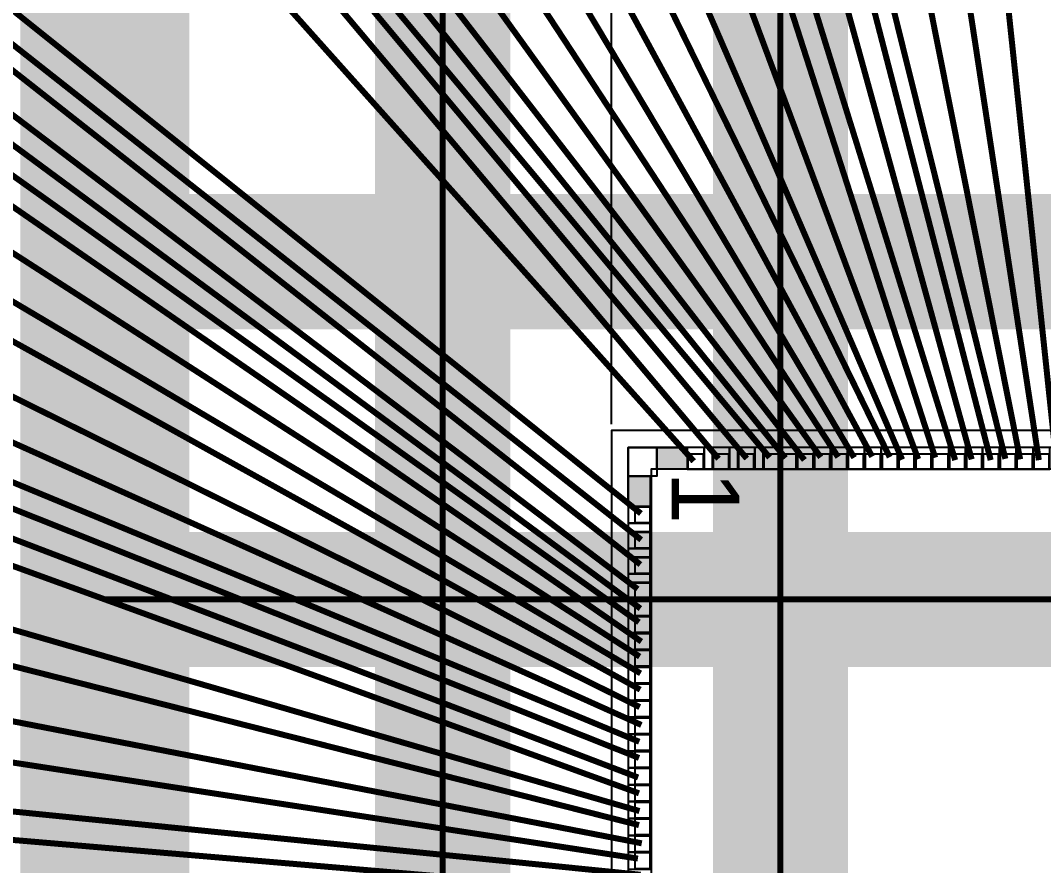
# Model space of a CAD drawing. Header units: inches. Extents: x 5.6 to 70.4, y 6.1 to 48.
# Drawn here: x 19.335 to 22.364, y 30.292 to 32.795 of the extents above; entities that cross this region are included whole.
import ezdxf

# ---------------------------------------------------------------- set-up
doc = ezdxf.new("R2010")
doc.units = ezdxf.units.IN
doc.header["$MEASUREMENT"] = 0
for name, color, linetype in [('01-Dim', 7, 'Continuous'), ('Cu1', 7, 'Continuous'), ('Filler', 250, 'Continuous'), ('Frame', 7, 'Continuous'), ('IOs', 250, 'Continuous'), ('Pad', 1, 'Continuous'), ('PhysicalPad', 6, 'Continuous'), ('Sbp1', 5, 'Continuous'), ('vdd', 250, 'Continuous'), ('vss', 250, 'Continuous')]:
    doc.layers.add(name, color=color, linetype=linetype)
doc.styles.get("Standard").update_dxf_attribs({"font": 'arial.ttf'})
doc.dimstyles.new('1X-Std-.1tol', dxfattribs={"dimscale": 2, "dimtxt": 0.18, "dimasz": 0.18, "dimexe": 0.12, "dimexo": 0.0625, "dimgap": 0.09, "dimtad": 0, "dimdec": 3, "dimzin": 1, "dimdsep": 46, "dimtxsty": 'Standard', "dimcen": 0.09, "dimadec": 0, "dimazin": 0, "dimtfac": 1, "dimtdec": 3, "dimtofl": 0, "dimtmove": 0, "dimatfit": 3, "dimfxl": 0.12, "dimtolj": 1, "dimtzin": 0, "dimarcsym": 0})

# ---------------------------------------------------------------- blocks, each defined once
blk = doc.blocks.new('ROUND_25')
at = {"const_width": 0.15}
blk.add_lwpolyline([(-0.075, 0, 1), (0.075, 0, 1)], format="xyb", close=True, dxfattribs=at)
blk = doc.blocks.new('ROUND_27')
at = {"const_width": 0.2}
blk.add_lwpolyline([(-0.1, 0, 1), (0.1, 0, 1)], format="xyb", close=True, dxfattribs=at)
blk = doc.blocks.new('*D25')
at = {"layer": '01-Dim', "color": 0, "linetype": 'Continuous', "lineweight": -2, "transparency": 16777216}
for p, q in [((16.2847, 28.9992), (16.2847, 44.2142)), ((28.8847, 28.9992), (28.8847, 44.2142)), ((16.6447, 43.9742), (20.7006, 43.9742)), ((28.5247, 43.9742), (24.4688, 43.9742))]:
    blk.add_line(p, q, dxfattribs=at)
at = {"layer": '01-Dim', "color": 0, "linetype": 'Continuous', "transparency": 16777216}
for points in [[(16.6447, 44.0342), (16.6447, 43.9142), (16.2847, 43.9742)], [(28.5247, 44.0342), (28.5247, 43.9142), (28.8847, 43.9742)]]:
    blk.add_solid(points, dxfattribs=at)
at = {"layer": 'Defpoints', "color": 0, "linetype": 'Continuous', "transparency": 16777216}
for p in [(28.8847, 43.9742), (16.2847, 28.8742), (28.8847, 28.8742)]:
    blk.add_point(p, dxfattribs=at)
at = {"layer": '01-Dim', "color": 0, "linetype": 'Continuous', "lineweight": -3, "transparency": 16777216, "insert": (22.5847, 43.9742), "char_height": 0.36, "attachment_point": 5}
blk.add_mtext('\\A1;12.600 [0.4961]', dxfattribs=at)
blk = doc.blocks.new('*D26')
at = {"layer": '01-Dim', "color": 0, "linetype": 'Continuous', "lineweight": -2, "transparency": 16777216}
for p, q in [((17.0847, 29.1992), (17.0847, 43.7142)), ((28.0847, 29.1992), (28.0847, 43.7142)), ((17.4447, 43.4742), (20.7006, 43.4742)), ((27.7247, 43.4742), (24.4688, 43.4742))]:
    blk.add_line(p, q, dxfattribs=at)
at = {"layer": '01-Dim', "color": 0, "linetype": 'Continuous', "transparency": 16777216}
for points in [[(17.4447, 43.5342), (17.4447, 43.4142), (17.0847, 43.4742)], [(27.7247, 43.5342), (27.7247, 43.4142), (28.0847, 43.4742)]]:
    blk.add_solid(points, dxfattribs=at)
at = {"layer": 'Defpoints', "color": 0, "linetype": 'Continuous', "transparency": 16777216}
for p in [(28.0847, 43.4742), (17.0847, 29.0742), (28.0847, 29.0742)]:
    blk.add_point(p, dxfattribs=at)
at = {"layer": '01-Dim', "color": 0, "linetype": 'Continuous', "lineweight": -3, "transparency": 16777216, "insert": (22.5847, 43.4742), "char_height": 0.36, "attachment_point": 5}
blk.add_mtext('\\A1;11.000 [0.4331]', dxfattribs=at)
blk = doc.blocks.new('*D27')
at = {"layer": '01-Dim', "color": 0, "linetype": 'Continuous', "lineweight": -2, "transparency": 16777216}
for p, q in [((17.8847, 29.2992), (17.8847, 43.2142)), ((27.2847, 29.2992), (27.2847, 43.2142)), ((18.2447, 42.9742), (20.8235, 42.9742)), ((26.9247, 42.9742), (24.3459, 42.9742))]:
    blk.add_line(p, q, dxfattribs=at)
at = {"layer": '01-Dim', "color": 0, "linetype": 'Continuous', "transparency": 16777216}
for points in [[(18.2447, 43.0342), (18.2447, 42.9142), (17.8847, 42.9742)], [(26.9247, 43.0342), (26.9247, 42.9142), (27.2847, 42.9742)]]:
    blk.add_solid(points, dxfattribs=at)
at = {"layer": 'Defpoints', "color": 0, "linetype": 'Continuous', "transparency": 16777216}
for p in [(27.2847, 42.9742), (17.8847, 29.1742), (27.2847, 29.1742)]:
    blk.add_point(p, dxfattribs=at)
at = {"layer": '01-Dim', "color": 0, "linetype": 'Continuous', "lineweight": -3, "transparency": 16777216, "insert": (22.5847, 42.9742), "char_height": 0.36, "attachment_point": 5}
blk.add_mtext('\\A1;9.400 [0.3701]', dxfattribs=at)
blk = doc.blocks.new('*D28')
at = {"layer": '01-Dim', "color": 0, "linetype": 'Continuous', "lineweight": -2, "transparency": 16777216}
for p, q in [((19.0347, 32.1492), (19.0347, 42.7142)), ((26.1347, 32.1492), (26.1347, 42.7142)), ((19.3947, 42.4742), (20.825, 42.4742)), ((25.7747, 42.4742), (24.3445, 42.4742))]:
    blk.add_line(p, q, dxfattribs=at)
at = {"layer": '01-Dim', "color": 0, "linetype": 'Continuous', "transparency": 16777216}
for points in [[(19.3947, 42.5342), (19.3947, 42.4142), (19.0347, 42.4742)], [(25.7747, 42.5342), (25.7747, 42.4142), (26.1347, 42.4742)]]:
    blk.add_solid(points, dxfattribs=at)
at = {"layer": 'Defpoints', "color": 0, "linetype": 'Continuous', "transparency": 16777216}
for p in [(26.1347, 42.4742), (19.0347, 32.0242), (26.1347, 32.0242)]:
    blk.add_point(p, dxfattribs=at)
at = {"layer": '01-Dim', "color": 0, "linetype": 'Continuous', "lineweight": -3, "transparency": 16777216, "insert": (22.5847, 42.4742), "char_height": 0.36, "attachment_point": 5}
blk.add_mtext('\\A1;7.100 [0.2795]', dxfattribs=at)
blk = doc.blocks.new('*D29')
at = {"layer": '01-Dim', "color": 0, "linetype": 'Continuous', "lineweight": -2, "transparency": 16777216}
for p, q in [((21.0847, 31.5992), (21.0847, 42.2142)), ((24.0847, 31.5992), (24.0847, 42.2142)), ((21.4447, 41.9742), (23.7247, 41.9742)), ((24.0847, 41.9742), (24.4447, 41.9742))]:
    blk.add_line(p, q, dxfattribs=at)
at = {"layer": '01-Dim', "color": 0, "linetype": 'Continuous', "transparency": 16777216}
for points in [[(21.4447, 42.0342), (21.4447, 41.9142), (21.0847, 41.9742)], [(23.7247, 42.0342), (23.7247, 41.9142), (24.0847, 41.9742)]]:
    blk.add_solid(points, dxfattribs=at)
at = {"layer": 'Defpoints', "color": 0, "linetype": 'Continuous', "transparency": 16777216}
for p in [(24.0847, 41.9742), (21.0847, 31.4742), (24.0847, 31.4742)]:
    blk.add_point(p, dxfattribs=at)
at = {"layer": '01-Dim', "color": 0, "linetype": 'Continuous', "lineweight": -3, "transparency": 16777216, "insert": (26.2058, 41.9742), "char_height": 0.36, "attachment_point": 5}
blk.add_mtext('\\A1;3.000 [0.1181]', dxfattribs=at)
blk = doc.blocks.new('CPG06402')
at = {"layer": 'Filler'}
h = blk.add_hatch(color=256, dxfattribs=at)
h.dxf.hatch_style = 1
h.paths.add_polyline_path([(19220.6, 19207.3), (19220.6, 19272.3), (19130.6, 19272.3), (19130.6, 19207.3)])
h = blk.add_hatch(color=256, dxfattribs=at)
h.dxf.hatch_style = 1
h.paths.add_polyline_path([(19045.6, 19097.3), (19110.6, 19097.3), (19110.6, 19187.3), (19045.6, 19187.3)])
for points in [[(19130.6, 19272.3), (19220.6, 19272.3), (19220.6, 19207.3), (19130.6, 19207.3)], [(19270.6, 19207.3), (19295.6, 19207.3), (19295.6, 19272.3), (19270.6, 19272.3)], [(19345.6, 19207.3), (19370.6, 19207.3), (19370.6, 19272.3), (19345.6, 19272.3)], [(19420.6, 19207.3), (19445.6, 19207.3), (19445.6, 19272.3), (19420.6, 19272.3)], [(19110.6, 19187.3), (19110.6, 19097.3), (19045.6, 19097.3), (19045.6, 19187.3)], [(19045.6, 19047.3), (19045.6, 19022.3), (19110.6, 19022.3), (19110.6, 19047.3)], [(19045.6, 18972.3), (19045.6, 18947.3), (19110.6, 18947.3), (19110.6, 18972.3)], [(19045.6, 18897.3), (19045.6, 18872.3), (19110.6, 18872.3), (19110.6, 18897.3)]]:
    blk.add_lwpolyline(points, close=True, dxfattribs=at)
at = {"layer": 'Frame'}
for points in [[(18995.6, 16322.3), (21995.6, 16322.3), (21995.6, 19322.3), (18995.6, 19322.3)], [(19045.6, 16372.3), (21945.6, 16372.3), (21945.6, 19272.3), (19045.6, 19272.3)], [(19045.6, 19272.3), (19130.6, 19272.3), (19130.6, 19187.3), (19045.6, 19187.3)], [(19113.6, 16437.3), (21877.6, 16437.3), (21877.6, 19207.3), (19113.6, 19207.3)]]:
    blk.add_lwpolyline(points, close=True, dxfattribs=at)
at = {"layer": 'Pad'}
for points in [[(19270.5, 19272.3), (19220.5, 19272.3), (19220.5, 19207.3), (19270.5, 19207.3)], [(19220.6, 19207.3), (19270.6, 19207.3), (19270.6, 19272.3), (19220.6, 19272.3)], [(19220.6, 19207.3), (19270.6, 19207.3), (19270.6, 19272.3), (19220.6, 19272.3)], [(19345.5, 19272.3), (19295.5, 19272.3), (19295.5, 19207.3), (19345.5, 19207.3)], [(19295.6, 19207.3), (19345.6, 19207.3), (19345.6, 19272.3), (19295.6, 19272.3)], [(19295.6, 19207.3), (19345.6, 19207.3), (19345.6, 19272.3), (19295.6, 19272.3)], [(19420.5, 19272.3), (19370.5, 19272.3), (19370.5, 19207.3), (19420.5, 19207.3)], [(19370.6, 19207.3), (19420.6, 19207.3), (19420.6, 19272.3), (19370.6, 19272.3)], [(19370.6, 19207.3), (19420.6, 19207.3), (19420.6, 19272.3), (19370.6, 19272.3)], [(19495.5, 19272.3), (19445.5, 19272.3), (19445.5, 19207.3), (19495.5, 19207.3)], [(19445.6, 19207.3), (19495.6, 19207.3), (19495.6, 19272.3), (19445.6, 19272.3)], [(19545.5, 19272.3), (19495.5, 19272.3), (19495.5, 19207.3), (19545.5, 19207.3)], [(19595.5, 19272.3), (19545.5, 19272.3), (19545.5, 19207.3), (19595.5, 19207.3)], [(19645.5, 19272.3), (19595.5, 19272.3), (19595.5, 19207.3), (19645.5, 19207.3)], [(19695.5, 19272.3), (19645.5, 19272.3), (19645.5, 19207.3), (19695.5, 19207.3)], [(19745.5, 19272.3), (19695.5, 19272.3), (19695.5, 19207.3), (19745.5, 19207.3)], [(19795.5, 19272.3), (19745.5, 19272.3), (19745.5, 19207.3), (19795.5, 19207.3)], [(19845.5, 19272.3), (19795.5, 19272.3), (19795.5, 19207.3), (19845.5, 19207.3)], [(19895.5, 19272.3), (19845.5, 19272.3), (19845.5, 19207.3), (19895.5, 19207.3)], [(19945.5, 19272.3), (19895.5, 19272.3), (19895.5, 19207.3), (19945.5, 19207.3)], [(19995.5, 19272.3), (19945.5, 19272.3), (19945.5, 19207.3), (19995.5, 19207.3)], [(20045.5, 19272.3), (19995.5, 19272.3), (19995.5, 19207.3), (20045.5, 19207.3)], [(20095.5, 19272.3), (20045.5, 19272.3), (20045.5, 19207.3), (20095.5, 19207.3)], [(20145.5, 19272.3), (20095.5, 19272.3), (20095.5, 19207.3), (20145.5, 19207.3)], [(20195.5, 19272.3), (20145.5, 19272.3), (20145.5, 19207.3), (20195.5, 19207.3)], [(20245.5, 19272.3), (20195.5, 19272.3), (20195.5, 19207.3), (20245.5, 19207.3)], [(20295.5, 19272.3), (20245.5, 19272.3), (20245.5, 19207.3), (20295.5, 19207.3)], [(19045.6, 19097.3), (19045.6, 19047.3), (19110.6, 19047.3), (19110.6, 19097.3)], [(19045.6, 19022.3), (19045.6, 18972.3), (19110.6, 18972.3), (19110.6, 19022.3)], [(19045.6, 18947.3), (19045.6, 18897.3), (19110.6, 18897.3), (19110.6, 18947.3)], [(19045.6, 18872.3), (19045.6, 18822.3), (19110.6, 18822.3), (19110.6, 18872.3)], [(19045.6, 18822.3), (19045.6, 18772.3), (19110.6, 18772.3), (19110.6, 18822.3)], [(19045.6, 18772.3), (19045.6, 18722.3), (19110.6, 18722.3), (19110.6, 18772.3)], [(19045.6, 18722.3), (19045.6, 18672.3), (19110.6, 18672.3), (19110.6, 18722.3)], [(19045.6, 18672.3), (19045.6, 18622.3), (19110.6, 18622.3), (19110.6, 18672.3)], [(19045.6, 18622.3), (19045.6, 18572.3), (19110.6, 18572.3), (19110.6, 18622.3)], [(19045.6, 18572.3), (19045.6, 18522.3), (19110.6, 18522.3), (19110.6, 18572.3)], [(19045.6, 18522.3), (19045.6, 18472.3), (19110.6, 18472.3), (19110.6, 18522.3)], [(19045.6, 18472.3), (19045.6, 18422.3), (19110.6, 18422.3), (19110.6, 18472.3)], [(19045.6, 18422.3), (19045.6, 18372.3), (19110.6, 18372.3), (19110.6, 18422.3)], [(19045.6, 18372.3), (19045.6, 18322.3), (19110.6, 18322.3), (19110.6, 18372.3)], [(19045.6, 18322.3), (19045.6, 18272.3), (19110.6, 18272.3), (19110.6, 18322.3)], [(19045.6, 18272.3), (19045.6, 18222.3), (19110.6, 18222.3), (19110.6, 18272.3)], [(19045.6, 18222.3), (19045.6, 18172.3), (19110.6, 18172.3), (19110.6, 18222.3)], [(19045.6, 18172.3), (19045.6, 18122.3), (19110.6, 18122.3), (19110.6, 18172.3)], [(19045.6, 18122.3), (19045.6, 18072.3), (19110.6, 18072.3), (19110.6, 18122.3)], [(19045.6, 18072.3), (19045.6, 18022.3), (19110.6, 18022.3), (19110.6, 18072.3)]]:
    blk.add_lwpolyline(points, close=True, dxfattribs=at)
at = {"layer": 'PhysicalPad'}
for points in [[(19268.3, 19252.2), (19222.7, 19252.2), (19222.7, 19207.3), (19268.3, 19207.3)], [(19343.3, 19252.2), (19297.7, 19252.2), (19297.7, 19207.3), (19343.3, 19207.3)], [(19418.3, 19252.2), (19372.7, 19252.2), (19372.7, 19207.3), (19418.3, 19207.3)], [(19493.3, 19252.2), (19447.7, 19252.2), (19447.7, 19207.3), (19493.3, 19207.3)], [(19543.3, 19252.2), (19497.7, 19252.2), (19497.7, 19207.3), (19543.3, 19207.3)], [(19593.3, 19252.2), (19547.7, 19252.2), (19547.7, 19207.3), (19593.3, 19207.3)], [(19643.3, 19252.2), (19597.7, 19252.2), (19597.7, 19207.3), (19643.3, 19207.3)], [(19693.3, 19252.2), (19647.7, 19252.2), (19647.7, 19207.3), (19693.3, 19207.3)], [(19743.3, 19252.2), (19697.7, 19252.2), (19697.7, 19207.3), (19743.3, 19207.3)], [(19793.3, 19252.2), (19747.7, 19252.2), (19747.7, 19207.3), (19793.3, 19207.3)], [(19843.3, 19252.2), (19797.7, 19252.2), (19797.7, 19207.3), (19843.3, 19207.3)], [(19893.3, 19252.2), (19847.7, 19252.2), (19847.7, 19207.3), (19893.3, 19207.3)], [(19943.3, 19252.2), (19897.7, 19252.2), (19897.7, 19207.3), (19943.3, 19207.3)], [(19993.3, 19252.2), (19947.7, 19252.2), (19947.7, 19207.3), (19993.3, 19207.3)], [(20043.3, 19252.2), (19997.7, 19252.2), (19997.7, 19207.3), (20043.3, 19207.3)], [(20093.3, 19252.2), (20047.7, 19252.2), (20047.7, 19207.3), (20093.3, 19207.3)], [(20143.3, 19252.2), (20097.7, 19252.2), (20097.7, 19207.3), (20143.3, 19207.3)], [(20193.3, 19252.2), (20147.7, 19252.2), (20147.7, 19207.3), (20193.3, 19207.3)], [(20243.3, 19252.2), (20197.7, 19252.2), (20197.7, 19207.3), (20243.3, 19207.3)], [(20293.3, 19252.2), (20247.7, 19252.2), (20247.7, 19207.3), (20293.3, 19207.3)], [(19065.7, 19095.1), (19065.7, 19049.5), (19110.6, 19049.5), (19110.6, 19095.1)], [(19065.7, 19020.1), (19065.7, 18974.5), (19110.6, 18974.5), (19110.6, 19020.1)], [(19065.7, 18945.1), (19065.7, 18899.5), (19110.6, 18899.5), (19110.6, 18945.1)], [(19065.7, 18870.1), (19065.7, 18824.5), (19110.6, 18824.5), (19110.6, 18870.1)], [(19065.7, 18820.1), (19065.7, 18774.5), (19110.6, 18774.5), (19110.6, 18820.1)], [(19065.7, 18770.1), (19065.7, 18724.5), (19110.6, 18724.5), (19110.6, 18770.1)], [(19065.7, 18720.1), (19065.7, 18674.5), (19110.6, 18674.5), (19110.6, 18720.1)], [(19065.7, 18670.1), (19065.7, 18624.5), (19110.6, 18624.5), (19110.6, 18670.1)], [(19065.7, 18620.1), (19065.7, 18574.5), (19110.6, 18574.5), (19110.6, 18620.1)], [(19065.7, 18570.1), (19065.7, 18524.5), (19110.6, 18524.5), (19110.6, 18570.1)], [(19065.7, 18520.1), (19065.7, 18474.5), (19110.6, 18474.5), (19110.6, 18520.1)], [(19065.7, 18470.1), (19065.7, 18424.5), (19110.6, 18424.5), (19110.6, 18470.1)], [(19065.7, 18420.1), (19065.7, 18374.5), (19110.6, 18374.5), (19110.6, 18420.1)], [(19065.7, 18370.1), (19065.7, 18324.5), (19110.6, 18324.5), (19110.6, 18370.1)], [(19065.7, 18320.1), (19065.7, 18274.5), (19110.6, 18274.5), (19110.6, 18320.1)], [(19065.7, 18270.1), (19065.7, 18224.5), (19110.6, 18224.5), (19110.6, 18270.1)], [(19065.7, 18220.1), (19065.7, 18174.5), (19110.6, 18174.5), (19110.6, 18220.1)], [(19065.7, 18170.1), (19065.7, 18124.5), (19110.6, 18124.5), (19110.6, 18170.1)], [(19065.7, 18120.1), (19065.7, 18074.5), (19110.6, 18074.5), (19110.6, 18120.1)], [(19065.7, 18070.1), (19065.7, 18024.5), (19110.6, 18024.5), (19110.6, 18070.1)]]:
    blk.add_lwpolyline(points, close=True, dxfattribs=at)

msp = doc.modelspace()

# ---------------------------------------------------------------- linework, layer by layer
at = {"layer": 'Cu1'}
for points, const_width in [([(19.58473, 26.88063), (19.58473, 33.28063)], 0.5), ([(20.58473, 27.08063), (20.58473, 33.08063)], 0.01778), ([(21.58473, 27.08063), (21.58473, 33.08063)], 0.01778), ([(19.58473, 32.08063), (25.58473, 32.08063)], 0.4), ([(19.58473, 31.08063), (25.58473, 31.08063)], 0.01778)]:
    msp.add_lwpolyline(points, dxfattribs=dict(at, const_width=const_width))
at = {"layer": 'IOs', "transparency": 33554687, "const_width": 0.01778}
for points in [[(22.40038, 31.50008), (21.91258, 36.11141)], [(22.29457, 31.49528), (21.3805, 36.09306)], [(22.34988, 31.49287), (21.64806, 36.09281)], [(22.04292, 31.50035), (20.5873, 36.02422)], [(21.99259, 31.49592), (20.32379, 35.98135)], [(21.94521, 31.49444), (20.01719, 35.95157)], [(21.9082, 31.50183), (19.75981, 35.89646)], [(21.85639, 31.50331), (19.50242, 35.84135)], [(21.80309, 31.50035), (19.23891, 35.79849)], [(21.75572, 31.50183), (18.9754, 35.73726)], [(21.70401, 31.50147), (18.71801, 35.65153)]]:
    msp.add_lwpolyline(points, dxfattribs=at)
at = {"layer": 'Sbp1'}
for points, const_width in [([(19.58473, 26.88063), (19.58473, 33.28063)], 0.5), ([(20.58473, 27.08063), (20.58473, 33.08063)], 0.4), ([(21.58473, 27.08063), (21.58473, 33.08063)], 0.4), ([(19.58473, 32.08063), (25.58473, 32.08063)], 0.4), ([(19.58473, 31.08063), (25.58473, 31.08063)], 0.4)]:
    msp.add_lwpolyline(points, dxfattribs=dict(at, const_width=const_width))
at = {"layer": 'vdd', "transparency": 33554687, "const_width": 0.01778}
for points in [[(22.2074, 31.49301), (21.20876, 35.34511)], [(21.59955, 31.49903), (18.7869, 34.99072)], [(22.10218, 31.49287), (21.16704, 34.50074)], [(21.48507, 31.49764), (19.20805, 34.22791)], [(21.32786, 31.48976), (18.95874, 34.14129)], [(21.17256, 31.25707), (18.43869, 33.41201)], [(21.16803, 30.91118), (17.55412, 33.2384)], [(21.16212, 31.11102), (18.41086, 33.19864)], [(21.16585, 31.01292), (18.37561, 33.00366)], [(21.16954, 30.81338), (18.27442, 32.421)], [(21.17303, 30.7087), (18.21505, 32.03785)], [(21.16605, 30.61099), (18.21156, 31.78731)], [(21.16605, 30.50631), (18.16965, 31.59445)], [(21.16605, 30.41209), (18.13473, 31.18205)], [(21.16278, 30.31304), (17.27911, 30.90974)], [(21.16916, 30.2099), (18.09047, 30.47227)]]:
    msp.add_lwpolyline(points, dxfattribs=at)
at = {"layer": 'vss', "transparency": 33554687, "const_width": 0.01778}
for points in [[(21.40154, 31.49712), (19.72526, 33.49232)], [(21.55259, 31.5008), (19.89473, 33.48864)], [(21.65575, 31.49344), (20.11209, 33.48864)], [(22.15099, 31.49521), (21.60126, 33.48629)], [(21.7569, 33.48143), (22.25073, 31.49681)], [(21.17171, 31.33484), (19.19201, 32.9213)], [(21.17011, 31.18386), (19.1803, 32.75058)], [(21.17011, 31.0535), (19.17546, 32.52738)], [(21.17313, 30.95567), (19.17656, 32.33733)], [(21.1707, 30.86148), (19.18064, 32.04033)], [(21.16821, 30.76157), (19.18522, 31.74329)], [(19.16577, 31.48797), (21.1668, 30.65897)], [(21.16338, 30.55322), (19.16236, 31.3174)], [(21.16744, 30.45378), (19.17666, 31.03033)], [(19.18691, 30.74376), (21.17427, 30.35826)], [(19.17321, 30.46642), (21.17082, 30.26514)]]:
    msp.add_lwpolyline(points, dxfattribs=at)

# ---------------------------------------------------------------- block references
at = {"transparency": 33554687, "xscale": 0.000999113372416545, "yscale": 0.000999113372416545, "zscale": 0.000999113372416545}
msp.add_blockref('CPG06402', (2.10537, 12.2755), dxfattribs=at)
at = {"layer": 'Cu1'}
for name, p in [('ROUND_27', (19.58473, 32.08063)), ('ROUND_25', (19.58473, 32.08063)), ('ROUND_25', (20.58473, 32.08063)), ('ROUND_25', (21.58473, 32.08063)), ('ROUND_27', (19.58473, 31.08063)), ('ROUND_25', (19.58473, 31.08063)), ('ROUND_25', (20.58473, 31.08063)), ('ROUND_25', (21.58473, 31.08063))]:
    msp.add_blockref(name, p, dxfattribs=at)
at = {"layer": 'Sbp1'}
for p in [(19.58473, 32.08063), (19.58473, 31.08063)]:
    msp.add_blockref('ROUND_27', p, dxfattribs=at)

# ---------------------------------------------------------------- texts
at = {"insert": (21.46314, 31.45954), "char_height": 0.2, "attachment_point": 1, "rotation": 270}
msp.add_mtext_dynamic_manual_height_columns('1', width=0.2719376, gutter_width=1, heights=[0], dxfattribs=at)

# ---------------------------------------------------------------- dimensions: what is measured, and where the dimension line sits
at = {"layer": '01-Dim', "linetype": 'Continuous', "lineweight": -3}
for base, p1, p2, picture, middle in [((28.88473, 43.97418), (16.28473, 28.87418), (28.88473, 28.87418), '*D25', (22.58473, 43.97418)), ((28.08473, 43.47418), (17.08473, 29.07418), (28.08473, 29.07418), '*D26', (22.58473, 43.47418)), ((27.28473, 42.97418), (17.88473, 29.17418), (27.28473, 29.17418), '*D27', (22.58473, 42.97418)), ((26.13473, 42.47418), (19.03473, 32.02418), (26.13473, 32.02418), '*D28', (22.58473, 42.47418)), ((24.08473, 41.97418), (21.08473, 31.47418), (24.08473, 31.47418), '*D29', (26.20581, 41.97418))]:
    dim = msp.add_linear_dim(base=base, p1=p1, p2=p2, dimstyle='1X-Std-.1tol', dxfattribs=at)
    dim.commit()
    dim.dimension.update_dxf_attribs({"geometry": picture, "text_midpoint": middle})

doc.saveas('drawing.dxf')
